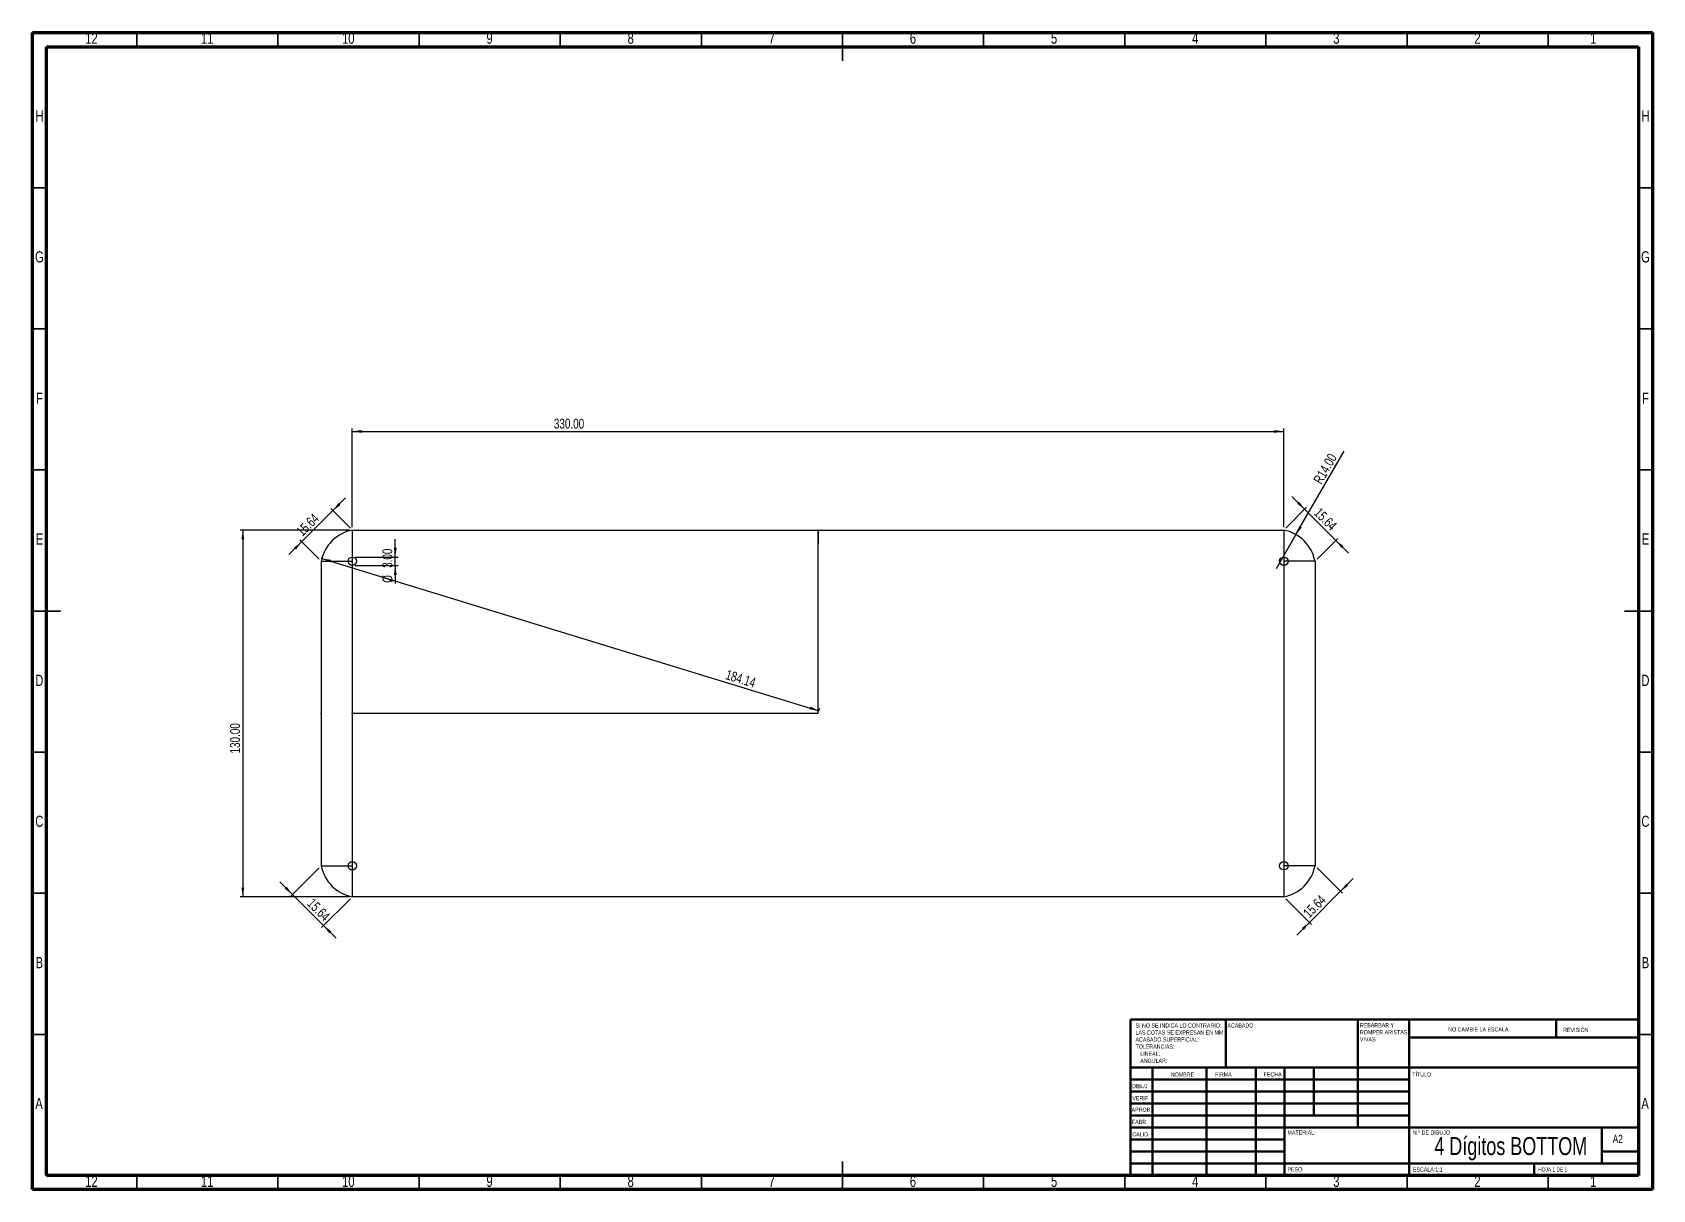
# Model space of a CAD drawing. Header units: millimetres. Extents: x 15 to 589, y 5 to 415.
import ezdxf

# ---------------------------------------------------------------- set-up
doc = ezdxf.new("R2010")
doc.units = ezdxf.units.MM
doc.header["$PDSIZE"] = -1
doc.layers.add('SLD-0', color=179, linetype='Continuous')
doc.layers.add('SOMBREADOS', color=2, linetype='Continuous')
doc.styles.add('SLDTEXTSTYLE0', font='TXT', dxfattribs={"width": 0.75})
doc.styles.add('SLDTEXTSTYLE1', font='TXT', dxfattribs={"width": 0.681818})
doc.dimstyles.new('SLDDIMSTYLE0', dxfattribs={"dimtxt": 3.5, "dimasz": 3.302, "dimexe": 0, "dimexo": 0.0625, "dimgap": 0.875, "dimtad": 1, "dimdec": 0, "dimrnd": 1e-09, "dimzin": 4, "dimdsep": 46, "dimtxsty": 'SLDTEXTSTYLE0', "dimsah": 1, "dimcen": 0, "dimadec": 0, "dimazin": 1, "dimtfac": 1, "dimtofl": 0, "dimtmove": 0, "dimatfit": 3, "dimfxl": 1, "dimfrac": 2, "dimtolj": 1, "dimtzin": 12, "dimarcsym": 0})
doc.dimstyles.new('SLDDIMSTYLE1', dxfattribs={"dimtxt": 3.5, "dimasz": 3.302, "dimexe": 0, "dimexo": 0.0625, "dimgap": 0.875, "dimtad": 1, "dimdec": 0, "dimrnd": 1e-09, "dimzin": 12, "dimdsep": 46, "dimtxsty": 'SLDTEXTSTYLE0', "dimsah": 1, "dimcen": 0.09, "dimadec": 0, "dimazin": 3, "dimtfac": 1, "dimtmove": 0, "dimatfit": 0, "dimfxl": 1, "dimfrac": 2, "dimtolj": 1, "dimtzin": 12, "dimarcsym": 0})
doc.dimstyles.new('SLDDIMSTYLE2', dxfattribs={"dimtxt": 3.5, "dimasz": 3.302, "dimexe": 0, "dimexo": 0.0625, "dimgap": 0.875, "dimtad": 1, "dimdec": 0, "dimrnd": 1e-09, "dimzin": 4, "dimdsep": 46, "dimtxsty": 'SLDTEXTSTYLE0', "dimsah": 1, "dimcen": 0.09, "dimadec": 0, "dimazin": 1, "dimtfac": 1, "dimtofl": 0, "dimtmove": 0, "dimatfit": 3, "dimfxl": 1, "dimfrac": 2, "dimtolj": 1, "dimtzin": 12, "dimarcsym": 0})
doc.dimstyles.new('SLDDIMSTYLE3', dxfattribs={"dimtxt": 3.5, "dimasz": 3.302, "dimexe": 0, "dimexo": 0.0625, "dimgap": 0.875, "dimtad": 1, "dimdec": 0, "dimrnd": 1e-09, "dimzin": 4, "dimdsep": 46, "dimtxsty": 'SLDTEXTSTYLE0', "dimsah": 1, "dimcen": 0.09, "dimadec": 0, "dimazin": 1, "dimtfac": 1, "dimtmove": 0, "dimatfit": 0, "dimfxl": 1, "dimfrac": 2, "dimtolj": 1, "dimtzin": 12, "dimarcsym": 0})
doc.dimstyles.new('SLDDIMSTYLE4', dxfattribs={"dimtxt": 3.5, "dimasz": 3.302, "dimexe": 0, "dimexo": 0.0625, "dimgap": 0.875, "dimtad": 1, "dimdec": 0, "dimrnd": 1e-09, "dimzin": 12, "dimdsep": 46, "dimtxsty": 'SLDTEXTSTYLE0', "dimsah": 1, "dimcen": 0.09, "dimadec": 0, "dimazin": 3, "dimtfac": 1, "dimtofl": 0, "dimtmove": 0, "dimatfit": 3, "dimfxl": 1, "dimfrac": 2, "dimtolj": 1, "dimtzin": 12, "dimarcsym": 0})

# ---------------------------------------------------------------- blocks, each defined once
blk = doc.blocks.new('_D')
at = {"layer": 'SLD-0'}
for q in [(479.76, 266.71), (455.66, 224.97)]:
    blk.add_line((462.66, 237.1), q, dxfattribs=at)
blk.add_solid([(462.66, 237.1), (464.76, 239.7), (463.88, 240.21)], dxfattribs=at)
at = {"layer": 'SLD-0', "insert": (468.62, 256.43), "char_height": 3.5, "attachment_point": 1, "rotation": 60, "style": 'SLDTEXTSTYLE0'}
blk.add_mtext('R14.00', dxfattribs=at)
blk = doc.blocks.new('_D_1')
at = {"layer": 'SLD-0'}
for p, q in [((121.45, 245.61), (125.94, 250.1)), ((110.39, 234.55), (121.45, 245.61)), ((127.64, 239.42), (120.75, 246.31)), ((110.39, 234.55), (105.9, 230.06)), ((116.58, 228.36), (109.69, 235.25))]:
    blk.add_line(p, q, dxfattribs=at)
for points in [[(121.45, 245.61), (124.15, 247.58), (123.43, 248.3)], [(110.39, 234.55), (107.7, 232.57), (108.42, 231.85)]]:
    blk.add_solid(points, dxfattribs=at)
at = {"layer": 'SLD-0', "insert": (108.18, 238.71), "char_height": 3.5, "attachment_point": 1, "rotation": 45, "style": 'SLDTEXTSTYLE0'}
blk.add_mtext('15.64', dxfattribs=at)
blk = doc.blocks.new('_D_2')
at = {"layer": 'SLD-0'}
for p, q in [((127.34, 238.72), (88.55, 238.72)), ((89.55, 238.72), (89.55, 108.72)), ((127.34, 108.72), (88.55, 108.72))]:
    blk.add_line(p, q, dxfattribs=at)
for points in [[(89.55, 238.72), (89.04, 235.41), (90.06, 235.41)], [(89.55, 108.72), (90.06, 112.02), (89.04, 112.02)]]:
    blk.add_solid(points, dxfattribs=at)
at = {"layer": 'SLD-0', "insert": (85.04, 159.54), "char_height": 3.5, "attachment_point": 1, "rotation": 90, "style": 'SLDTEXTSTYLE0'}
blk.add_mtext('130.00', dxfattribs=at)
blk = doc.blocks.new('_D_3')
at = {"layer": 'SLD-0'}
for p, q in [((128.34, 239.72), (128.34, 274.66)), ((128.34, 273.66), (458.34, 273.66)), ((458.34, 239.72), (458.34, 274.66))]:
    blk.add_line(p, q, dxfattribs=at)
for points in [[(128.34, 273.66), (131.65, 273.15), (131.65, 274.17)], [(458.34, 273.66), (455.04, 274.17), (455.04, 273.15)]]:
    blk.add_solid(points, dxfattribs=at)
at = {"layer": 'SLD-0', "insert": (199.75, 278.17), "char_height": 3.5, "attachment_point": 1, "style": 'SLDTEXTSTYLE0'}
blk.add_mtext('330.00', dxfattribs=at)
blk = doc.blocks.new('_D_4')
at = {"layer": 'SLD-0'}
for p, q in [((116.58, 119.07), (106.41, 108.9)), ((107.12, 109.61), (102.63, 114.1)), ((107.12, 109.61), (118.18, 98.55)), ((127.64, 108.01), (117.47, 97.84)), ((118.18, 98.55), (122.67, 94.06))]:
    blk.add_line(p, q, dxfattribs=at)
for points in [[(107.12, 109.61), (105.14, 112.3), (104.42, 111.58)], [(118.18, 98.55), (120.15, 95.85), (120.87, 96.57)]]:
    blk.add_solid(points, dxfattribs=at)
at = {"layer": 'SLD-0', "insert": (114.56, 108.54), "char_height": 3.5, "attachment_point": 1, "rotation": 315, "style": 'SLDTEXTSTYLE0'}
blk.add_mtext('15.64', dxfattribs=at)
blk = doc.blocks.new('_D_5')
at = {"layer": 'SLD-0'}
for p, q in [((470.11, 119.07), (479.18, 110.01)), ((478.47, 110.71), (482.96, 115.2)), ((467.41, 99.65), (478.47, 110.71)), ((459.05, 108.01), (468.11, 98.95)), ((467.41, 99.65), (462.92, 95.16))]:
    blk.add_line(p, q, dxfattribs=at)
for points in [[(478.47, 110.71), (481.16, 112.69), (480.44, 113.41)], [(467.41, 99.65), (464.71, 97.68), (465.43, 96.96)]]:
    blk.add_solid(points, dxfattribs=at)
at = {"layer": 'SLD-0', "insert": (464.88, 103.5), "char_height": 3.5, "attachment_point": 1, "rotation": 45, "style": 'SLDTEXTSTYLE0'}
blk.add_mtext('15.64', dxfattribs=at)
blk = doc.blocks.new('_D_6')
at = {"layer": 'SLD-0'}
for p, q in [((465.73, 246.1), (461.24, 250.59)), ((459.05, 239.42), (466.43, 246.8)), ((465.73, 246.1), (476.79, 235.04)), ((470.11, 228.36), (477.49, 235.74)), ((476.79, 235.04), (481.28, 230.55))]:
    blk.add_line(p, q, dxfattribs=at)
for points in [[(465.73, 246.1), (463.75, 248.79), (463.03, 248.07)], [(476.79, 235.04), (478.76, 232.34), (479.48, 233.06)]]:
    blk.add_solid(points, dxfattribs=at)
at = {"layer": 'SLD-0', "insert": (471.26, 246.94), "char_height": 3.5, "attachment_point": 1, "rotation": 315, "style": 'SLDTEXTSTYLE0'}
blk.add_mtext('15.64', dxfattribs=at)
blk = doc.blocks.new('_D_7')
at = {"layer": 'SLD-0'}
for p, q in [((143.55, 229.16), (143.55, 235.51)), ((129.34, 229.16), (144.55, 229.16)), ((129.34, 226.16), (144.55, 226.16)), ((143.55, 226.16), (143.55, 229.16)), ((143.55, 226.16), (143.55, 219.81))]:
    blk.add_line(p, q, dxfattribs=at)
for points in [[(143.55, 229.16), (144.06, 232.46), (143.04, 232.46)], [(143.55, 226.16), (143.04, 222.85), (144.06, 222.85)]]:
    blk.add_solid(points, dxfattribs=at)
at = {"layer": 'SLD-0', "char_height": 3.5, "attachment_point": 1, "rotation": 90, "style": 'SLDTEXTSTYLE0'}
for s, insert in [('3.00', (138.99, 225.31)), ('%%c', (139.04, 220.03))]:
    blk.add_mtext(s, dxfattribs=dict(at, insert=insert))
blk = doc.blocks.new('_D_8')
at = {"layer": 'SLD-0'}
for p, q in [((117.58, 228.61), (117.88, 229.59)), ((117.58, 228.64), (293.65, 174.7)), ((293.64, 174.67), (293.94, 175.65))]:
    blk.add_line(p, q, dxfattribs=at)
for points in [[(117.58, 228.64), (120.59, 227.18), (120.89, 228.15)], [(293.65, 174.7), (290.64, 176.15), (290.34, 175.18)]]:
    blk.add_solid(points, dxfattribs=at)
at = {"layer": 'SLD-0', "insert": (261.32, 189.32), "char_height": 3.5, "attachment_point": 1, "rotation": 342.9665, "style": 'SLDTEXTSTYLE0'}
blk.add_mtext('184.14', dxfattribs=at)
blk = doc.blocks.new('SW_NOTE_0')
at = {"color": 0, "linetype": 'Continuous', "lineweight": 0, "char_height": 1.5, "attachment_point": 1, "style": 'SLDTEXTSTYLE0'}
for s, insert in [('SI NO SE INDICA LO CONTRARIO:', (0, 1.93)), ('ACABADO SUPERFICIAL:', (0, -3.07)), ('TOLERANCIAS:', (0, -5.57)), ('LAS COTAS SE EXPRESAN EN MM', (0, -0.57)), ('ANGULAR:', (1.69, -10.57)), ('LINEAL:', (1.69, -8.07))]:
    blk.add_mtext(s, dxfattribs=dict(at, insert=insert))
blk = doc.blocks.new('SW_NOTE_1')
at = {"color": 0, "linetype": 'Continuous', "lineweight": 0, "char_height": 1.5, "attachment_point": 1, "style": 'SLDTEXTSTYLE0'}
for s, insert in [('REBARBAR Y', (0, 1.93)), ('VIVAS', (0, -3.07)), ('ROMPER ARISTAS', (0, -0.57))]:
    blk.add_mtext(s, dxfattribs=dict(at, insert=insert))

msp = doc.modelspace()

# ---------------------------------------------------------------- linework, layer by layer
at = {"color": 7, "linetype": 'Continuous', "lineweight": 70}
for p, q in [((15, 5), (15, 415)), ((15, 415), (589, 415)), ((589, 415), (589, 5)), ((20, 10), (20, 410)), ((20, 410), (584, 410)), ((584, 410), (584, 10)), ((584, 10), (20, 10)), ((589, 5), (15, 5))]:
    msp.add_line(p, q, dxfattribs=at)
at = {"color": 7, "linetype": 'Continuous', "lineweight": 35}
for p, q in [((52, 410), (52, 415)), ((102, 410), (102, 415)), ((152, 410), (152, 415)), ((202, 410), (202, 415)), ((252, 410), (252, 415)), ((302, 415), (302, 405)), ((302, 410), (302, 415)), ((352, 410), (352, 415)), ((402, 410), (402, 415)), ((452, 410), (452, 415)), ((502, 410), (502, 415)), ((552, 410), (552, 415)), ((20, 360), (15, 360)), ((584, 360), (589, 360)), ((20, 310), (15, 310)), ((584, 310), (589, 310)), ((20, 260), (15, 260)), ((584, 260), (589, 260)), ((15, 210), (25, 210)), ((20, 210), (15, 210)), ((589, 210), (579, 210)), ((584, 210), (589, 210)), ((20, 160), (15, 160)), ((584, 160), (589, 160)), ((20, 110), (15, 110)), ((584, 110), (589, 110)), ((20, 60), (15, 60)), ((584, 60), (589, 60)), ((302, 5), (302, 15)), ((52, 10), (52, 5)), ((102, 10), (102, 5)), ((152, 10), (152, 5)), ((202, 10), (202, 5)), ((252, 10), (252, 5)), ((302, 10), (302, 5)), ((352, 10), (352, 5)), ((402, 10), (402, 5)), ((452, 10), (452, 5)), ((502, 10), (502, 5)), ((552, 10), (552, 5))]:
    msp.add_line(p, q, dxfattribs=at)
at = {"color": 7, "linetype": 'Continuous', "lineweight": 50}
for p, q in [((404, 65.25), (584, 65.25)), ((404, 65.25), (404, 10)), ((437.8, 48.25), (437.8, 65.25)), ((484.6, 65.25), (484.6, 27)), ((502.8, 65.25), (502.8, 10)), ((554.8, 58.88), (554.8, 65.25)), ((584, 58.88), (502.8, 58.88)), ((584, 48.25), (404, 48.25)), ((411.8, 48.25), (411.8, 10)), ((430.99, 48.25), (430.99, 10)), ((448.4, 48.25), (448.4, 10)), ((458.6, 10), (458.6, 48.25)), ((469, 31.25), (469, 48.25)), ((502.8, 44), (404, 44)), ((502.8, 39.75), (404, 39.75)), ((502.8, 35.5), (404, 35.5)), ((502.8, 31.25), (404, 31.25)), ((458.6, 27), (404, 27)), ((458.6, 27), (584, 27)), ((571, 14.25), (571, 27)), ((458.6, 22.75), (404, 22.75)), ((458.6, 18.5), (404, 18.5)), ((584, 18.5), (571, 18.5)), ((404, 14.25), (584, 14.25)), ((547, 10), (547, 14.25))]:
    msp.add_line(p, q, dxfattribs=at)
at = {"layer": 'SLD-0', "color": 179}
for p, q in [((128.34, 238.72), (458.34, 238.72)), ((117.28, 227.66), (117.28, 119.78)), ((469.41, 227.66), (469.41, 119.78)), ((458.34, 108.72), (128.34, 108.72))]:
    msp.add_line(p, q, dxfattribs=at)
at = {"layer": 'SLD-0'}
msp.add_line((293.34, 238.72), (293.34, 233.72), dxfattribs=at)
for centre in [(128.34, 227.66), (458.34, 227.66), (128.34, 119.75), (458.34, 119.78)]:
    msp.add_circle(centre, 1.5, dxfattribs=at)
at = {"layer": 'SLD-0', "color": 179}
for centre, start, end in [((131.03, 224.97), 101.03867, 168.96133), ((455.66, 224.97), 11.03867, 78.96133), ((131.03, 122.46), 191.03867, 258.96133), ((455.66, 122.46), 281.03867, 348.96133)]:
    msp.add_arc(centre, 14, start, end, dxfattribs=at)
at = {"layer": 'SLD-0'}
for p in [(293.34, 238.72), (117.28, 173.72), (128.34, 173.72)]:
    msp.add_point(p, dxfattribs=at)
at = {"layer": 'SOMBREADOS'}
for p, q in [((128.34, 238.72), (128.34, 108.72)), ((293.34, 173.72), (293.34, 238.72)), ((458.34, 238.72), (458.34, 108.72)), ((117.28, 227.66), (128.34, 227.66)), ((469.41, 227.66), (458.34, 227.66)), ((293.34, 173.72), (128.34, 173.72)), ((117.28, 119.78), (128.34, 119.75)), ((469.41, 119.78), (458.34, 119.78))]:
    msp.add_line(p, q, dxfattribs=at)

# ---------------------------------------------------------------- block references
at = {"color": 7, "linetype": 'Continuous', "lineweight": 0}
for name, p in [('SW_NOTE_0', (405.8, 61.99)), ('SW_NOTE_1', (485.31, 62.07))]:
    msp.add_blockref(name, p, dxfattribs=at)

# ---------------------------------------------------------------- texts
for s, insert, char_height, attachment_point, style in [('12', (35.92, 415.01), 3.969, 2, 'SLDTEXTSTYLE0'), ('11', (76.92, 415.01), 3.969, 2, 'SLDTEXTSTYLE0'), ('10', (126.92, 415.01), 3.969, 2, 'SLDTEXTSTYLE0'), ('9', (176.96, 415.01), 3.97, 2, 'SLDTEXTSTYLE0'), ('8', (226.96, 415.01), 3.97, 2, 'SLDTEXTSTYLE0'), ('7', (276.96, 415.01), 3.97, 2, 'SLDTEXTSTYLE0'), ('6', (326.96, 415.01), 3.97, 2, 'SLDTEXTSTYLE0'), ('5', (376.96, 415.01), 3.97, 2, 'SLDTEXTSTYLE0'), ('4', (426.96, 415.01), 3.97, 2, 'SLDTEXTSTYLE0'), ('3', (476.96, 415.01), 3.97, 2, 'SLDTEXTSTYLE0'), ('2', (526.96, 415.01), 3.97, 2, 'SLDTEXTSTYLE0'), ('1', (567.96, 415.01), 3.97, 2, 'SLDTEXTSTYLE0'), ('H', (17.49, 387.42), 3.97, 2, 'SLDTEXTSTYLE0'), ('H', (586.49, 387.42), 3.97, 2, 'SLDTEXTSTYLE0'), ('G', (17.49, 337.51), 3.97, 2, 'SLDTEXTSTYLE0'), ('G', (586.49, 337.51), 3.97, 2, 'SLDTEXTSTYLE0'), ('F', (17.46, 287.42), 3.97, 2, 'SLDTEXTSTYLE0'), ('F', (586.46, 287.42), 3.97, 2, 'SLDTEXTSTYLE0'), ('E', (17.51, 237.51), 3.97, 2, 'SLDTEXTSTYLE0'), ('E', (586.51, 237.51), 3.97, 2, 'SLDTEXTSTYLE0'), ('D', (17.45, 187.42), 3.97, 2, 'SLDTEXTSTYLE0'), ('D', (586.45, 187.42), 3.97, 2, 'SLDTEXTSTYLE0'), ('C', (17.46, 137.51), 3.97, 2, 'SLDTEXTSTYLE0'), ('C', (586.46, 137.51), 3.97, 2, 'SLDTEXTSTYLE0'), ('B', (17.47, 87.42), 3.97, 2, 'SLDTEXTSTYLE0'), ('B', (586.47, 87.42), 3.97, 2, 'SLDTEXTSTYLE0'), ('ACABADO:', (438.37, 63.92), 1.5, 1, 'SLDTEXTSTYLE0'), ('NO CAMBIE LA ESCALA', (516.61, 62.53), 1.5, 1, 'SLDTEXTSTYLE0'), ('REVISIÓN', (557.33, 62.33), 1.5, 1, 'SLDTEXTSTYLE0'), ('NOMBRE', (418.32, 46.5), 1.5, 1, 'SLDTEXTSTYLE0'), ('FIRMA', (434.03, 46.56), 1.5, 1, 'SLDTEXTSTYLE0'), ('FECHA', (451.21, 46.58), 1.5, 1, 'SLDTEXTSTYLE0'), ('TÍTULO:', (503.86, 46.58), 1.5, 1, 'SLDTEXTSTYLE0'), ('DIBUJ.', (404.59, 42.43), 1.5, 1, 'SLDTEXTSTYLE0'), ('A', (17.34, 37.51), 3.97, 2, 'SLDTEXTSTYLE0'), ('VERIF.', (404.7, 38.15), 1.5, 1, 'SLDTEXTSTYLE0'), ('A', (586.34, 37.51), 3.97, 2, 'SLDTEXTSTYLE0'), ('APROB.', (404.4, 34.06), 1.5, 1, 'SLDTEXTSTYLE0'), ('FABR.', (404.54, 29.73), 1.5, 1, 'SLDTEXTSTYLE0'), ('CALID.', (404.67, 25.35), 1.5, 1, 'SLDTEXTSTYLE0'), ('MATERIAL:', (459.65, 25.99), 1.5, 1, 'SLDTEXTSTYLE0'), ('N.º DE DIBUJO', (504.07, 25.99), 1.5, 1, 'SLDTEXTSTYLE0'), ('4 Dígitos BOTTOM', (538.75, 23.61), 6.35, 2, 'SLDTEXTSTYLE0'), ('A2', (574.87, 24.41), 2.91, 1, 'SLDTEXTSTYLE0'), ('PESO:', (459.62, 12.95), 1.499, 1, 'SLDTEXTSTYLE0'), ('ESCALA:1:1', (504.07, 12.9), 1.5, 1, 'SLDTEXTSTYLE0'), ('HOJA 1 DE 1', (548.48, 12.9), 1.5, 1, 'SLDTEXTSTYLE1'), ('12', (35.92, 9.92), 3.969, 2, 'SLDTEXTSTYLE0'), ('11', (76.92, 9.92), 3.969, 2, 'SLDTEXTSTYLE0'), ('10', (126.92, 9.92), 3.969, 2, 'SLDTEXTSTYLE0'), ('9', (176.96, 9.92), 3.97, 2, 'SLDTEXTSTYLE0'), ('8', (226.96, 9.92), 3.97, 2, 'SLDTEXTSTYLE0'), ('7', (276.96, 9.92), 3.97, 2, 'SLDTEXTSTYLE0'), ('6', (326.96, 9.92), 3.97, 2, 'SLDTEXTSTYLE0'), ('5', (376.96, 9.92), 3.97, 2, 'SLDTEXTSTYLE0'), ('4', (426.96, 9.92), 3.97, 2, 'SLDTEXTSTYLE0'), ('3', (476.96, 9.92), 3.97, 2, 'SLDTEXTSTYLE0'), ('2', (526.96, 9.92), 3.97, 2, 'SLDTEXTSTYLE0'), ('1', (567.96, 9.92), 3.97, 2, 'SLDTEXTSTYLE0')]:
    msp.add_mtext(s, dxfattribs=dict(at, insert=insert, char_height=char_height, attachment_point=attachment_point, style=style))

# ---------------------------------------------------------------- dimensions: what is measured, and where the dimension line sits
at = {"layer": 'SLD-0'}
dim = msp.add_linear_dim(base=(458.34, 273.66), p1=(128.34, 238.72), p2=(458.34, 238.72), dimstyle='SLDDIMSTYLE2', dxfattribs=at)
dim.commit()
dim.dimension.update_dxf_attribs({"geometry": '_D_3', "text_midpoint": (206.86, 273.66), "dimtype": 160})
dim = msp.add_radius_dim(center=(455.66, 224.97), mpoint=(462.66, 237.1), dimstyle='SLDDIMSTYLE0', dxfattribs=at)
dim.commit()
dim.dimension.update_dxf_attribs({"geometry": '_D', "text_midpoint": (476.19, 260.52), "dimtype": 164})
for base, p1, p2, angle, dimstyle, picture, middle in [((121.45, 245.61), (117.28, 227.66), (128.34, 238.72), 45, 'SLDDIMSTYLE1', '_D_1', (115.49, 239.64)), ((476.79, 235.04), (458.34, 238.72), (469.41, 227.66), 315, 'SLDDIMSTYLE1', '_D_6', (472.18, 239.64)), ((89.55, 108.72), (128.34, 238.72), (128.34, 108.72), 90, 'SLDDIMSTYLE2', '_D_2', (89.55, 166.65)), ((293.65, 174.7), (117.28, 227.66), (293.34, 173.72), 342.9665, 'SLDDIMSTYLE4', '_D_8', (266.8, 182.92)), ((118.18, 98.55), (117.28, 119.78), (128.34, 108.72), 315, 'SLDDIMSTYLE1', '_D_4', (115.49, 101.24)), ((478.47, 110.71), (458.34, 108.72), (469.41, 119.78), 45, 'SLDDIMSTYLE1', '_D_5', (472.18, 104.43))]:
    dim = msp.add_linear_dim(base=base, p1=p1, p2=p2, angle=angle, dimstyle=dimstyle, dxfattribs=at)
    dim.commit()
    dim.dimension.update_dxf_attribs({"geometry": picture, "text_midpoint": middle, "dimtype": 160})
dim = msp.add_linear_dim(base=(140.75, 229.16), p1=(128.34, 226.16), p2=(128.34, 229.16), angle=90, text='%%c<>', dimstyle='SLDDIMSTYLE3', dxfattribs=at)
dim.commit()
dim.dimension.update_dxf_attribs({"geometry": '_D_7', "text_midpoint": (140.75, 227.2), "dimtype": 160})

doc.saveas('drawing.dxf')
